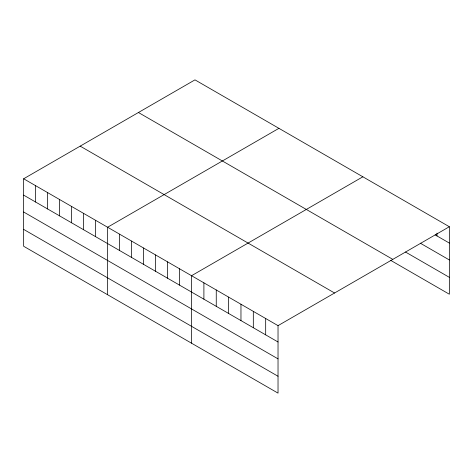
<?xml version="1.0" encoding="UTF-8"?>
<svg xmlns="http://www.w3.org/2000/svg" width="473" height="473" viewBox="0 0 473 473"><rect width="100%" height="100%" fill="white"/><g stroke="black" fill="none" stroke-linecap="round" stroke-linejoin="round"><path stroke-width="0.71" d="M23.65 178.776L278.029 325.643L278.029 393.134L23.65 246.267L23.65 178.776L194.971 79.866L449.35 226.733L449.35 294.224L390.663 260.339M278.916 128.337L107.596 227.241L107.596 294.732M362.862 176.801L191.541 275.712L191.541 343.197M278.029 325.643L449.35 226.733M435.142 234.88L449.35 243.081M420.314 243.193L449.35 259.961M405.485 252.02L449.35 277.344M138.435 112.509L392.815 259.375M80.185 146.139L334.565 293.006M23.65 195.124L278.029 341.991M23.65 211.999L278.029 358.865M23.65 229.387L278.029 376.254M436.993 233.106L436.993 235.95M265.678 318.512L265.678 334.86M253.321 311.376L253.321 327.724M240.964 304.245L240.964 320.593M228.607 297.109L228.607 313.457M216.256 289.979L216.256 306.327M203.898 282.842L203.898 299.19M179.551 268.788L179.551 285.13M167.56 261.865L167.56 278.207M155.564 254.941L155.564 271.283M143.573 248.012L143.573 264.36M131.583 241.088L131.583 257.436M119.586 234.165L119.586 250.513M95.605 220.317L95.605 236.666M83.609 213.394L83.609 229.742M71.618 206.47L71.618 222.818M59.628 199.547L59.628 215.895M47.637 192.623L47.637 208.971M35.641 185.7L35.641 202.048"/></g></svg>
